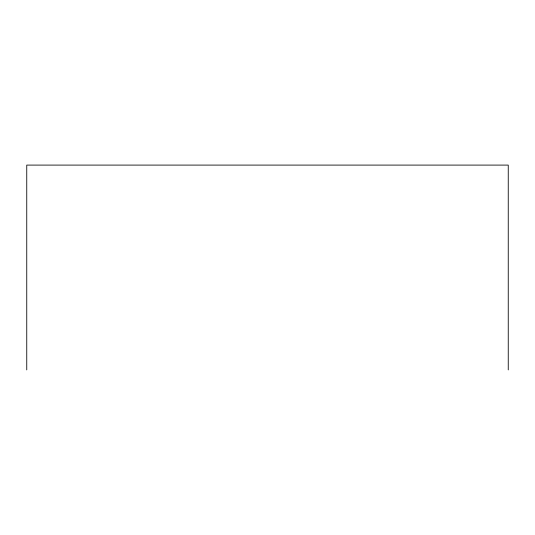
<?xml version="1.0" encoding="UTF-8"?>
<svg xmlns="http://www.w3.org/2000/svg" width="535" height="535" viewBox="0 0 535 535"><rect width="100%" height="100%" fill="white"/><g stroke="black" fill="none" stroke-linecap="round" stroke-linejoin="round"><path stroke-width="0.8" d="M508.25 369.906L508.25 165.094L26.75 165.094L26.75 369.906"/></g></svg>
